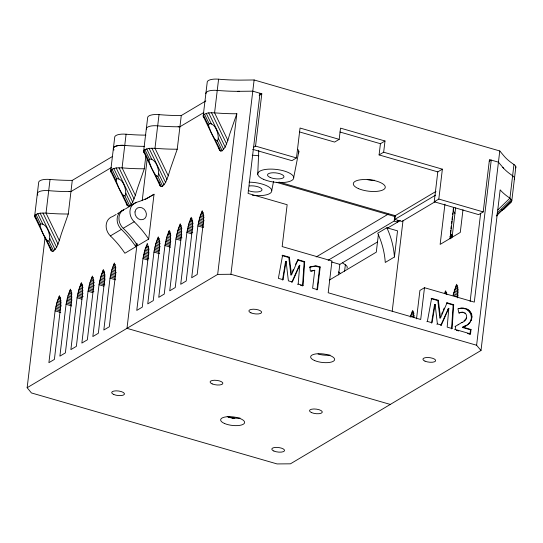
<?xml version="1.0" encoding="UTF-8"?>
<svg xmlns="http://www.w3.org/2000/svg" width="543" height="543" viewBox="0 0 543 543"><rect width="100%" height="100%" fill="white"/><g stroke="black" fill="none" stroke-linecap="round" stroke-linejoin="round"><path stroke-width="0.81" d="M464.53 326.248C476.897 321.877 470.842 305.349 458.869 308.628C474.053 305.2 476.835 323.126 462.331 327.415L470.489 329.845L471.039 329.52L470.516 333.877L469.966 334.21L467.55 333.511M257.749 174.283L258.767 150.418M302.532 285.822L304.141 261.964L304.691 261.638L303.082 285.496L302.532 285.822L300.428 285.211M453.147 305.023L451.538 328.882L452.088 328.556L453.697 304.698L447.052 302.777L446.502 303.103L453.147 305.023L453.697 304.698M297.618 284.403L298.168 284.07L299.763 265.228L299.213 265.554L291.781 282.319M448.124 310.257L448.28 308.634L448.83 308.309L447.174 327.13L452.088 328.556M112.659 156.357L72.287 180.364A92.025 32.682 6.8 0 1 50.044 179.441L46.033 213.08L59.316 240.576L56.642 247.357L53.655 251.029L52.298 251.355L51.151 250.622L50.058 247.554M496.39 216.026A17.335 2.919 -50.2 0 1 500.809 211.342L504.318 208.655L511.581 201.582L511.839 200.489L509.945 198.161A92.025 32.682 6.8 0 1 500.157 189.833L481.003 350.479L290.437 463.824L277.066 463.926L31.406 392.935L27.15 387.716L45.103 237.162M55.087 310.861L48.904 362.676L54.395 359.412L60.687 306.266L60.606 300.218L59.452 295.643L56.94 302.397L55.087 310.861L60.748 312.496M59.316 240.576A138.743 54.402 -73.9 0 1 61.413 233.66L68.275 214.003L72.287 180.364M66.07 304.324L59.886 356.147L65.384 352.882L71.669 299.729L71.588 293.688L70.434 289.107L67.929 295.867L66.07 304.324L71.73 305.96M77.058 297.795L70.875 349.611L76.366 346.346L82.658 293.2L82.577 287.152L81.416 282.577L78.911 289.331L77.058 297.795L81.905 299.193M88.041 291.258L81.857 343.081L87.348 339.816L93.64 286.663L93.559 280.622L92.398 276.041L89.894 282.801L88.041 291.258L92.894 292.663M99.023 284.729L92.839 336.545L98.331 333.28L104.623 280.134L104.541 274.086L103.387 269.511L100.876 276.265L99.023 284.729L103.876 286.127M145.904 135.139A92.025 32.682 6.8 0 1 126.085 134.216L122.073 167.855L135.356 195.351L132.682 202.132L131.175 204.439L129.689 205.804L128.331 206.13L127.191 205.397L126.343 203.652M110.005 278.192L103.822 330.015L109.313 326.75L115.605 273.597L115.523 267.556L114.369 262.975L111.865 269.735L110.005 278.192L115.666 279.828M135.356 195.351A138.743 54.402 -73.9 0 1 137.447 188.435L144.309 168.778L145.796 156.316M116.134 214.451L112.7 216.487A12.082 10.249 59.3 0 0 110.385 235.906A92.025 78.097 59.3 0 1 124.883 253.248L135.865 246.719L136.266 243.393M137.101 243.522L126.987 328.339L390.295 404.433M142.205 200.693L147.214 158.699M205.851 100.923L181.274 115.544A92.025 32.682 6.8 0 1 159.031 114.621L157.694 125.827A12.082 4.29 6.8 0 0 146.284 129.159M142.958 258.597L136.775 310.413L142.266 307.148L148.558 254.002L148.477 247.954L147.323 243.379L144.811 250.133L142.958 258.597L147.811 259.995M124.883 209.082A12.082 10.249 59.3 0 0 123.2 228.291A92.025 78.097 59.3 0 1 137.698 245.626L148.68 239.096L154.029 194.245A92.025 78.097 59.3 0 1 136.503 202.335L125.514 208.865M153.94 252.061L147.757 303.883L153.248 300.618L159.54 247.465L159.459 241.425L158.305 236.843L155.793 243.603L153.94 252.061L159.601 253.696M164.929 245.531L158.746 297.347L164.237 294.082L170.522 240.936L170.441 234.888L169.287 230.313L166.782 237.067L164.929 245.531L170.59 247.167M158.76 181.437L160.104 185.821L161.251 186.554L162.608 186.229L165.595 182.55L168.269 175.776A138.743 54.402 -73.9 0 1 170.366 168.859L177.228 149.196L181.274 115.544M175.912 238.995L169.728 290.817L175.219 287.552L181.511 234.4L181.43 228.359L180.269 223.777L177.765 230.537L175.912 238.995L180.765 240.4M186.894 232.465L180.71 284.288L186.201 281.016L192.494 227.87L192.412 221.822L191.258 217.248L188.747 224.001L186.894 232.465L191.747 233.863M197.876 225.929L191.693 277.751L197.184 274.486L203.476 221.334L203.394 215.293L202.24 210.711L199.729 217.471L197.876 225.929L203.537 227.565M515.592 167.943A12.082 4.29 6.8 0 0 513.956 164.522A92.025 32.682 6.8 0 1 504.169 156.194L499.777 150.961L254.117 79.97L240.834 80.12A92.025 32.682 6.8 0 1 218.591 79.19L214.58 112.829L227.87 140.332L225.189 147.105L222.202 150.784L220.845 151.11L219.698 150.37L218.476 146.651M27.15 387.716L217.668 274.405L236.823 113.752A92.025 32.682 6.8 0 1 214.58 112.829C210.867 112.754 206.34 112.286 203.428 115.068L203.17 116.161L203.734 117.329M481.003 350.479L476.605 345.246L230.945 274.256L254.117 79.97M260.022 93.274L248.076 193.437L287.152 204.725L282.163 246.583L331.977 260.979L328.189 292.752L420.703 319.488L424.49 287.715L474.304 302.112L491.239 160.09L489.277 161.257M253.601 147.275L255.563 146.108L261.801 93.79L252.78 91.176L237.685 91.333M252.59 149.298L291.903 160.66L296.478 157.938L300.041 128.039L339.185 139.347L340.522 128.134L385.001 140.99L383.663 152.203L379.089 154.925L380.426 143.712L385.001 140.99M314.757 270.285L312.612 288.252L317.492 289.657L320.2 266.986L316.046 265.785L309.972 266.918L310.325 271.133L314.757 270.285L311.254 271.174M316.942 289.989L319.651 267.312L320.2 266.986M338.56 274.928L339.816 264.366L331.732 262.025M344.595 271.208L345.355 264.801A92.025 32.682 6.8 0 1 342.443 262.758M378.423 234.298L376.285 252.169L329.411 280.052M328.142 260.26L394.177 221.028L394.754 216.223M435.466 201.514L401.922 221.463L394.802 219.406L395.25 215.673L435.975 191.421M397.931 220.451L397.741 222.053L394.177 221.028M394.422 257.009L397.537 230.85L386.867 227.768L377.711 233.212A73.78 62.615 59.3 0 1 385.265 262.459L394.422 257.009A73.78 62.615 59.3 0 0 386.867 227.768M392.216 311.139L403.028 220.465M416.522 318.863L419.915 290.437L424.49 287.715M434.23 201.786L437.801 171.887L442.375 169.165L438.812 199.064L434.23 201.786L478.648 214.621L483.222 211.899L489.46 159.574L498.44 162.167L503.449 168.113M444.948 204.114L440.142 244.398L460.281 232.418L462.982 209.747M450.452 232.777L450.751 230.28M450.948 228.623L451.247 226.132M451.545 223.641L451.844 221.144M452.041 219.487L452.339 216.996M452.631 214.505L452.835 212.842M453.127 210.379L453.412 207.976M450.038 238.574L453.744 207.528M455.597 207.901L452.251 235.927L451.993 237.026L450.181 238.791M457.579 297.863L457.912 289.921L456.656 284.233L453.045 295.243L457.898 296.648M454.661 329.784L455.21 329.458L455.591 326.248L455.041 326.574L458.659 324.429M470.129 301.474L480.65 213.236M469.966 334.21L470.489 329.845M476.605 345.246L499.777 150.961M513.956 164.522L509.945 198.161L497.85 209.931M515.85 166.85L511.839 200.489L496.295 215.619M285.53 261.604L282.509 280.032L283.052 279.706L286.08 261.278L285.53 261.604L285.693 263.24M448.83 308.309L441.337 325.053L437.386 323.906L435.086 304.338L434.536 304.664L431.509 323.092M435.086 304.338L432.058 322.766L427.375 321.415L426.832 321.741M282.604 255.258L282.055 255.583L288.795 257.531L290.946 274.968L291.489 274.643L289.344 257.206L282.604 255.258L278.376 278.355L283.052 279.706M427.375 321.415L431.61 298.317L438.35 300.265L440.495 317.703L439.945 318.028L437.801 300.591L431.061 298.643M271.758 190.464L273.516 181.532M293.722 177.398L298.84 151.409M68.275 214.003A92.025 32.682 6.8 0 1 46.033 213.08L40.114 213.148L35.94 214.363L34.881 215.313L34.623 216.413L36.076 218.347M144.309 168.778A92.025 32.682 6.8 0 1 122.073 167.855L116.154 167.923L111.98 169.138L110.921 170.088L110.663 171.188L111.22 172.355M177.228 149.196A92.025 32.682 6.8 0 1 154.986 148.273L149.067 148.341L144.893 149.563L143.834 150.513L143.576 151.606L144.139 152.773M461.577 322.63C469.933 320.207 467.251 309.082 458.923 312.992L457.946 308.811L459.419 308.295M410.209 317.126L412.721 310.365L414.037 317.221M236.823 113.752L229.96 133.408A138.743 54.402 -73.9 0 0 227.87 140.332M292.331 271.873L293.268 269.525M290.946 274.968L291.625 274.677L298.046 259.717L304.691 261.638M441.649 314.153L442.586 311.804M439.945 318.028L440.631 317.736L447.052 302.777M446.679 294.292L445.674 290.77L444.581 293.39L447.004 294.089M299.763 265.228L292.331 281.993L288.381 280.846L286.08 261.278M448.28 308.634L440.787 325.379L441.337 325.053M295.521 264.326L298.046 259.717M443.217 310.236L444.201 308.098M53.655 251.029L48.931 241.255L49.712 238.879L49.651 236.7A17.335 13.31 67.9 0 0 47.58 229.343C46.386 226.777 44.404 224.286 41.499 223.797L40.168 224.585L40.033 225.976L42.456 232.39A17.335 3.998 64.9 0 0 46.026 238.859L52.298 251.355M129.689 205.804L124.965 196.03L125.752 193.654L125.684 191.475A17.335 13.31 67.9 0 0 123.614 184.118C122.419 181.559 120.437 179.061 117.532 178.572L116.209 179.36L116.066 180.751L118.489 187.165A17.335 3.998 64.9 0 0 122.06 193.634L128.331 206.13M162.608 186.229L157.884 176.448L158.665 174.072L158.604 171.9A17.335 13.31 67.9 0 0 156.533 164.536C155.339 161.977 153.357 159.479 150.452 158.997L149.121 159.785L148.986 161.169L151.409 167.59A17.335 3.998 64.9 0 0 154.979 174.052L161.251 186.554M222.202 150.784L217.478 141.004L218.259 138.628L218.198 136.456A17.335 13.31 67.9 0 0 216.128 129.091C214.933 126.533 212.951 124.035 210.046 123.546L208.722 124.34L208.58 125.725L211.003 132.139A17.335 3.998 64.9 0 0 214.573 138.608L220.845 151.11M504.318 208.655L501.474 210.345L502.689 209.164M449.916 236.49L451.695 234.766L450.357 233.605M449.862 238.255L452.251 235.927L451.695 234.766M497.062 213.161L511.282 199.322M503.863 209.021L511.581 201.582M450.941 237.977L451.993 237.026M458.109 324.755L462.127 322.304M37.861 195.154A12.082 4.29 6.8 0 1 48.707 190.654A92.025 32.682 6.8 0 0 69.137 191.577L70.95 191.577L111.322 167.563M203.795 112.564L179.903 126.777A92.025 32.682 6.8 0 1 157.66 125.854L154.986 148.273L168.269 175.776M259.181 95.344L261.801 93.79M117.505 213.63L118.883 212.815M120.254 212.001L123.689 209.958A12.082 10.249 59.3 0 0 121.374 229.377A92.025 78.097 59.3 0 1 135.865 246.719M145.103 199.552L154.029 194.245M110.385 235.906L121.374 229.377M123.2 228.291L134.182 221.754A12.082 10.249 59.3 0 1 136.503 202.335M339.185 139.347L334.61 142.069L299.464 131.915M288.795 257.531L289.344 257.206M316.182 256.954L388.238 214.139M394.802 219.406L435.527 195.161M387.24 228.298L400.32 220.519M339.287 264.679L377.507 241.947M437.801 300.591L438.35 300.265M460.627 308.363L461.177 308.037M462.595 308.417L463.145 308.091M436.837 324.239L437.386 323.906M464.713 308.838L465.263 308.512M461.109 312.327L459.1 313.101M466.437 309.476L466.987 309.15M461.842 312.578L462.392 312.252M463.213 312.802L463.763 312.476M467.91 310.311L468.46 309.985M464.781 313.521L465.331 313.196M469.132 311.315L469.681 310.99M470.102 312.476L470.652 312.144M470.822 313.752L471.372 313.426M466.098 318.096L466.647 317.77M471.29 315.137L471.84 314.811M466.193 318.68L464.075 320.777L464.625 320.451M471.494 316.596L472.043 316.27M471.439 318.103L471.989 317.777M471.161 319.474L471.704 319.148M470.659 320.716L471.209 320.384M469.125 322.861L469.675 322.535M462.331 327.415L465.079 325.922M509.334 203.028L510.522 202.532M309.422 267.244L315.497 266.111L319.651 267.312M217.668 274.405L230.945 274.256M178.124 126.757L179.937 126.757M69.137 191.577L70.95 191.577M217.478 141.004L215.395 139.829M157.884 176.448L155.8 175.274M124.965 196.03L122.881 194.849M48.931 241.255L46.847 240.074M339.993 132.024L380.426 143.712M383.663 152.203L442.375 169.165M379.089 154.925L437.801 171.887M255.563 146.108L296.478 157.938M438.812 199.064L483.222 211.899M278.946 182.061L395.25 215.673M276.299 182.285L395.698 216.786M201.677 212.008L203.299 212.476M456.093 285.53L457.715 285.991M201.148 213.331L203.571 214.037M455.563 286.853L457.987 287.552M200.645 214.689L203.876 215.625M455.061 288.211L458.292 289.147M200.17 216.073L204.216 217.241M454.586 289.595L457.824 290.525M199.729 217.471L203.774 218.639M454.145 290.994L458.19 292.161M199.329 218.883L204.182 220.288M453.744 292.406L457.783 293.573M198.962 220.302L203.808 221.707M453.371 293.824L458.224 295.222M190.695 218.537L192.317 219.005M445.111 292.059L446.726 292.528M198.629 221.72L203.482 223.125M190.165 219.867L192.589 220.567M198.338 223.139L203.191 224.537M189.663 221.225L192.894 222.155M198.086 224.544L203.747 226.18M189.188 222.603L193.233 223.77M188.747 224.001L192.792 225.175M188.346 225.413L193.193 226.818M187.973 226.838L192.826 228.236M179.713 225.073L181.328 225.542M187.647 228.257L192.494 229.655M297.496 260.043L304.141 261.964M179.183 226.397L181.606 227.103M187.355 229.669L192.208 231.074M178.674 227.755L181.912 228.691M187.104 231.074L192.765 232.709M178.206 229.139L181.437 230.069M177.765 230.537L181.81 231.705M177.357 231.949L181.403 233.117M176.991 233.368L181.844 234.773M168.73 231.603L170.346 232.071M176.658 234.786L181.511 236.191M168.194 232.933L170.624 233.633M176.366 236.205L182.027 237.841M167.692 234.291L170.93 235.221M176.122 237.61L180.968 239.008M167.217 235.669L170.454 236.605M166.782 237.067L170.821 238.241M166.375 238.479L170.421 239.653M166.009 239.904L170.862 241.302M157.748 238.139L159.364 238.608M412.157 311.662L413.78 312.123M165.676 241.323L170.529 242.721M157.212 239.463L159.635 240.169M411.628 312.985L414.051 313.684M165.384 242.735L170.237 244.14M156.71 240.82L159.941 241.757M411.126 314.343L414.357 315.279M165.133 244.14L169.986 245.545M156.235 242.205L160.28 243.373M410.651 315.721L413.888 316.657M298.168 284.07L303.082 285.496M455.21 329.458L470.516 333.877M456.269 330.246L458.686 330.945M155.793 243.603L159.839 244.771M155.393 245.015L160.246 246.42M155.026 246.434L159.873 247.839M154.694 247.852L159.547 249.257M146.23 245.999L148.653 246.698M154.402 249.271L159.255 250.669M145.728 247.357L148.958 248.287M154.151 250.676L159.004 252.074M145.252 248.735L149.298 249.902M144.811 250.133L148.857 251.307M144.411 251.545L149.257 252.95M144.038 252.97L148.891 254.368M143.712 254.389L148.565 255.787M143.42 255.801L148.273 257.206M143.169 257.206L148.83 258.841M113.813 264.271L115.428 264.74M113.277 265.595L115.707 266.301M112.774 266.952L116.005 267.889M112.299 268.337L115.537 269.267M111.865 269.735L115.903 270.903M111.458 271.147L116.311 272.545M111.091 272.566L115.937 273.971M102.824 270.801L104.446 271.269M110.758 273.984L115.611 275.389M102.294 272.131L104.718 272.83M110.467 275.403L115.32 276.801M101.792 273.489L105.023 274.419M110.215 276.808L115.068 278.206M101.317 274.867L105.362 276.034M100.876 276.265L104.921 277.432M100.475 277.677L105.328 279.082M100.102 279.095L104.955 280.5M91.842 277.337L93.457 277.799M99.776 280.521L104.629 281.919M91.312 278.661L93.735 279.36M99.484 281.932L104.337 283.337M90.803 280.018L94.041 280.955M99.233 283.337L104.894 284.973M90.335 281.403L94.38 282.57M89.894 282.801L93.939 283.969M89.486 284.213L94.339 285.611M89.12 285.632L93.973 287.037M80.859 283.867L82.475 284.335M88.787 287.05L93.64 288.455M80.323 285.197L82.753 285.896M88.502 288.469L93.348 289.867M79.821 286.555L83.059 287.485M88.251 289.874L93.912 291.51M79.353 287.933L82.584 288.869M78.911 289.331L82.957 290.498M78.504 290.743L82.55 291.917M78.138 292.161L82.991 293.566M69.877 290.403L71.493 290.865M77.805 293.587L82.658 294.985M69.341 291.727L71.771 292.426M77.513 294.998L83.174 296.634M68.839 293.084L72.076 294.021M77.262 296.403L82.115 297.808M68.364 294.469L71.601 295.399M67.929 295.867L71.968 297.035M67.522 297.279L71.567 298.446M67.156 298.698L72.009 300.096M58.888 296.933L60.511 297.401M66.823 300.116L71.676 301.521M58.359 298.263L60.782 298.962M66.531 301.535L71.384 302.933M57.857 299.621L61.087 300.55M66.28 302.94L71.133 304.338M57.382 300.998L61.427 302.166M56.94 302.397L60.986 303.564M56.54 303.808L61.393 305.214M56.167 305.227L61.02 306.632M55.841 306.652L60.694 308.051M55.549 308.064L60.402 309.469M55.298 309.469L60.151 310.874M462.874 327.09L471.039 329.52M211.499 112.713L226.621 144.01M208.668 112.896L225.189 147.105M206.272 113.378L211.424 124.035M218.238 138.132L223.689 149.42M204.487 114.118L209.211 123.892M203.428 115.068L208.58 125.725M219.698 150.37L203.17 116.161L207.182 82.529A12.082 4.29 6.8 0 1 218.591 79.19M151.904 148.158L167.02 179.455M149.067 148.341L165.595 182.55M146.678 148.823L151.83 159.479M158.637 173.584L164.088 184.864M144.893 149.563L149.617 159.343M143.834 150.513L148.986 161.169M160.104 185.821L143.576 151.606L147.621 117.953A12.082 4.29 6.8 0 1 159.031 114.621M118.985 167.733L134.107 199.03M116.154 167.923L132.682 202.132M113.765 168.398L118.91 179.061M125.725 193.159L131.175 204.439M111.98 169.138L116.697 178.918M110.921 170.088L116.066 180.751M127.191 205.397L110.663 171.188L114.675 137.549A12.082 4.29 6.8 0 1 126.085 134.216M42.951 212.958L58.067 244.255M40.114 213.148L56.642 247.357M37.725 213.623L42.877 224.279M49.684 238.384L55.135 249.665M35.94 214.363L40.664 224.144M34.881 215.313L40.033 225.976M51.151 250.622L34.623 216.413L38.634 182.774A12.082 4.29 6.8 0 1 50.044 179.441M434.536 304.664L434.699 306.3M297.91 149.468A20.132 7.147 6.8 0 1 298.412 153.235M249.305 185.95A8.294 2.946 6.8 0 1 260.287 187.769A8.294 2.946 6.8 0 1 259.371 191.665A8.294 2.946 6.8 0 1 248.232 190.525M249.02 182.17A18.116 6.435 6.8 0 1 271.697 190.179A18.116 6.435 6.8 0 1 252.285 195.202M252.217 155.264A20.132 7.147 6.8 0 1 258.909 155.8M124.747 145.429A12.082 4.29 6.8 0 0 113.894 149.929A12.082 4.29 6.8 0 1 124.747 145.429A92.025 32.682 6.8 0 0 144.574 146.359M345.355 264.801A12.082 4.29 6.8 0 1 346.997 268.222M340.203 273.278A92.025 32.682 6.8 0 1 338.499 271.894M453.032 211.179A12.082 4.29 6.8 0 1 454.925 213.501M514.255 179.156A12.082 4.29 6.8 0 0 512.619 175.735A92.025 32.682 6.8 0 1 502.832 167.407M239.497 91.326A92.025 32.682 6.8 0 1 217.254 90.403A12.082 4.29 6.8 0 0 205.845 93.735M374.704 180.296A16.107 5.722 6.8 0 1 367.231 179.577M134.182 221.754A92.025 78.097 59.3 0 1 148.68 239.096M330.035 355.074A12.082 4.29 6.8 0 1 318.042 354.036M234.447 418.205A44.288 15.727 6.8 0 1 227.198 416.447M240.02 418.042A12.082 4.29 6.8 0 1 228.033 417.004A40.263 14.294 6.8 0 0 230.884 417.777M233.076 418.314A40.263 14.294 6.8 0 1 231.61 417.961M270.197 177.459A8.294 2.946 6.8 0 0 283.792 177.31A8.294 2.946 6.8 0 0 273.224 172.755A8.294 2.946 6.8 0 0 270.197 177.459M263.633 179.373A18.116 6.435 6.8 0 0 293.335 179.041A18.116 6.435 6.8 0 0 270.238 169.104A18.116 6.435 6.8 0 0 263.633 179.373M358.529 188.652A16.107 5.722 6.8 0 0 384.926 188.353A16.107 5.722 6.8 0 0 364.401 179.523A16.107 5.722 6.8 0 0 358.529 188.652M134.99 211.94A6.441 5.464 59.3 0 0 142.911 219.589A6.441 5.464 59.3 0 0 144.146 209.231A6.441 5.464 59.3 0 0 134.99 211.94M314.58 360.545A12.082 4.29 6.8 0 0 334.379 360.321A12.082 4.29 6.8 0 0 318.985 353.697A12.082 4.29 6.8 0 0 314.58 360.545M424.993 361.156A6.441 2.287 6.8 0 0 435.554 361.034A6.441 2.287 6.8 0 0 427.341 357.504A6.441 2.287 6.8 0 0 424.993 361.156M250.954 312.856A6.441 2.287 6.8 0 0 261.516 312.734A6.441 2.287 6.8 0 0 253.303 309.205A6.441 2.287 6.8 0 0 250.954 312.856M273.876 451.036A6.441 2.287 6.8 0 0 284.437 450.914A6.441 2.287 6.8 0 0 276.224 447.384A6.441 2.287 6.8 0 0 273.876 451.036M212.177 383.894A6.441 2.287 6.8 0 0 222.739 383.779A6.441 2.287 6.8 0 0 214.526 380.243A6.441 2.287 6.8 0 0 212.177 383.894M224.571 423.513A12.082 4.29 6.8 0 0 244.37 423.289A12.082 4.29 6.8 0 0 228.976 416.664A12.082 4.29 6.8 0 0 224.571 423.513M311.601 412.626A6.441 2.287 6.8 0 0 322.155 412.504A6.441 2.287 6.8 0 0 313.949 408.974A6.441 2.287 6.8 0 0 311.601 412.626M113.779 394.496A6.441 2.287 6.8 0 0 124.34 394.381A6.441 2.287 6.8 0 0 116.127 390.845A6.441 2.287 6.8 0 0 113.779 394.496"/></g></svg>
